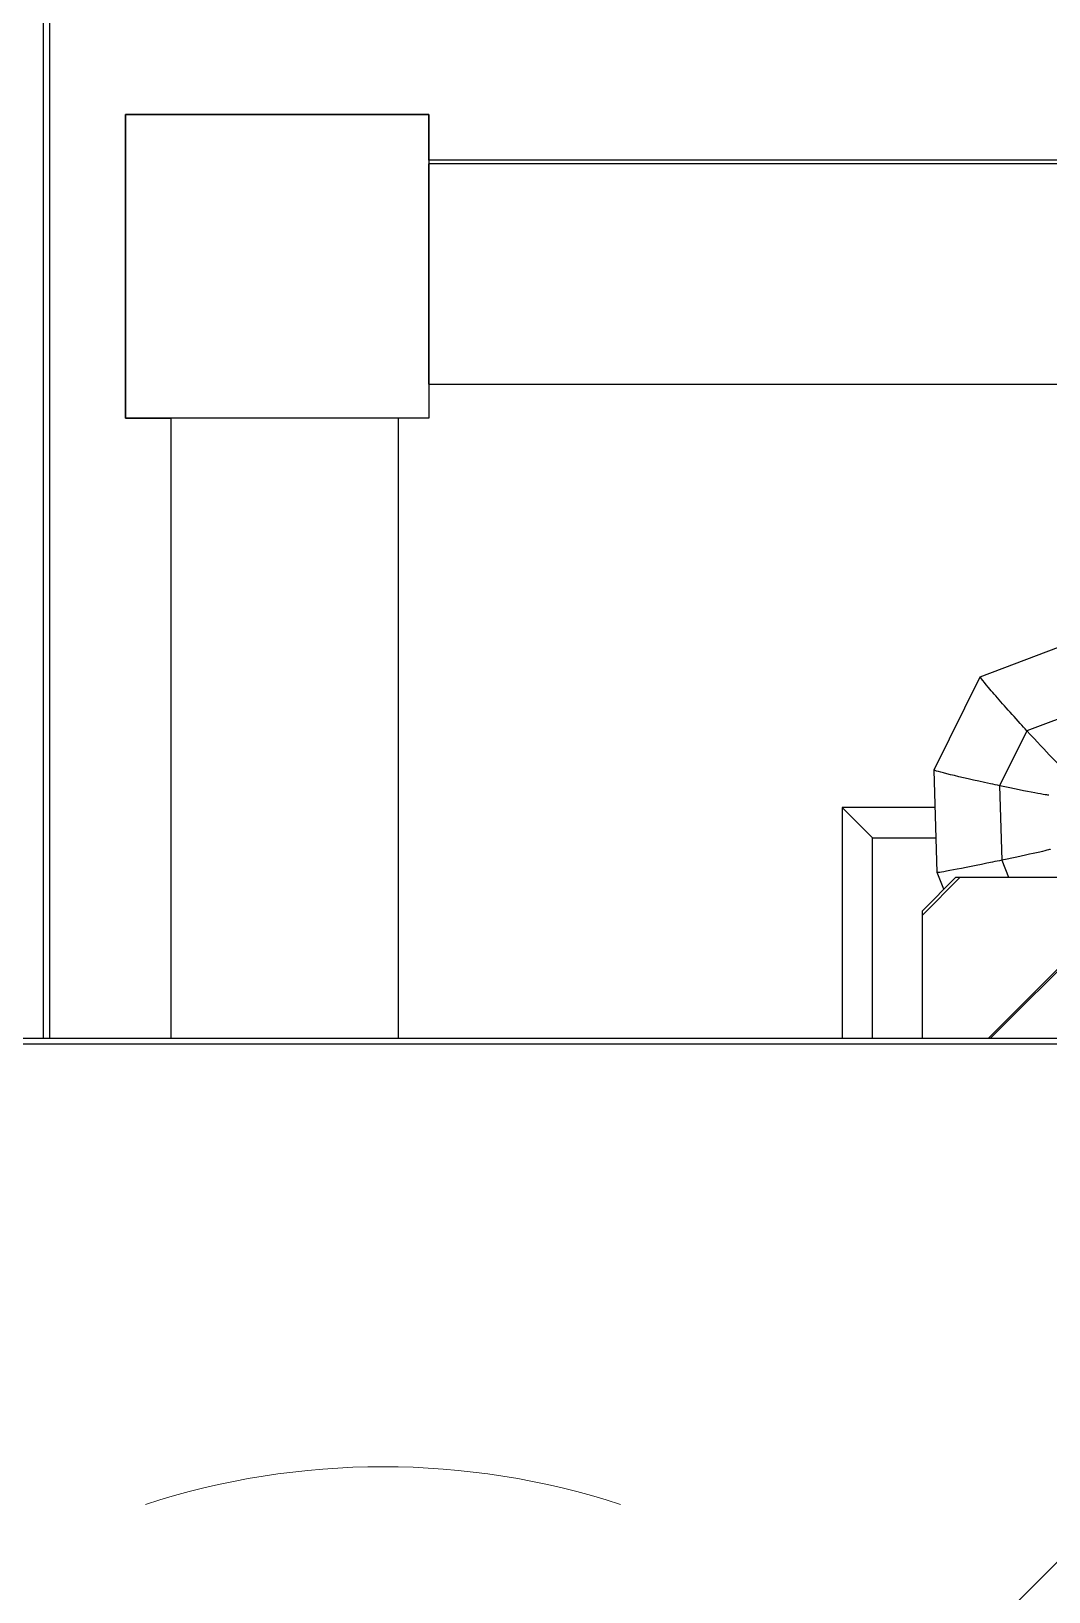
# Model space of a CAD drawing. Header units: millimetres. Extents: x -107267 to 109426, y -98906 to 83910.
# Drawn here: x 59101 to 59772, y 3174 to 4202 of the extents above; entities that cross this region are included whole.
import ezdxf
from ezdxf.enums import TextEntityAlignment as Align

# ---------------------------------------------------------------- set-up
doc = ezdxf.new("R2010")
doc.units = ezdxf.units.MM
doc.layers.add('00_m3g_spda.capt_novo', color=5, linetype='Continuous', lineweight=9)
for name, color, linetype in [('Top (Plan) View-HVACG_dwg', 254, 'Continuous'), ('Top (Plan) View-Paredes', 254, 'Continuous'), ('Top (Plan) View-Pilares estruturais', 255, 'Continuous'), ('Top (Plan) View-Pisos', 254, 'Continuous'), ('Top (Plan) View-Quadro estrutural', 255, 'Continuous')]:
    doc.layers.add(name, color=color, linetype=linetype)

# ---------------------------------------------------------------- blocks, each defined once
blk = doc.blocks.new('*U279')
at = {"lineweight": 9}
blk.add_line((0, 0), (3.7964, 3.7916), dxfattribs=at)
blk.add_arc((0, 0), 4.0508, 72, 108, dxfattribs=at)
blk.add_attdef('METROS', text='', height=1.7).set_placement((-4.913, 3.8449), align=Align.BOTTOM_LEFT)
blk = doc.blocks.new('*U226')
at = {"layer": 'Top (Plan) View-Pilares estruturais', "color": 0, "linetype": 'ByBlock', "lineweight": -2}
for p, q in [((158168.8, 165349.2), (158368.8, 165349.2)), ((158168.8, 165149.2), (158168.8, 165349.2)), ((158368.8, 165349.2), (158368.8, 165149.2)), ((158368.8, 165149.2), (158168.8, 165149.2))]:
    blk.add_line(p, q, dxfattribs=at)
blk = doc.blocks.new('*U231')
at = {"layer": 'Top (Plan) View-Pisos', "color": 0, "linetype": 'ByBlock', "lineweight": -2}
for p, q in [((158368.8, 165349.2), (158168.8, 165349.2)), ((158168.8, 165349.2), (158168.8, 165149.2)), ((158368.8, 165319.2), (158368.8, 165349.2)), ((161903.8, 165319.2), (158368.8, 165319.2)), ((158168.8, 165149.2), (158198.8, 165149.2)), ((158198.8, 165149.2), (158198.8, 164740.7))]:
    blk.add_line(p, q, dxfattribs=at)
blk = doc.blocks.new('*U232')
at = {"layer": 'Top (Plan) View-HVACG_dwg', "color": 0, "linetype": 'ByBlock', "lineweight": -2}
for p, q in [((158731.9, 164978.8), (158791.7, 165001.3)), ((158701.6, 164917.4), (158731.9, 164978.8)), ((158798.4, 164956.7), (158762.6, 164943.3)), ((158762.6, 164943.3), (158744.7, 164907)), ((158703.6, 164849.8), (158701.6, 164917.3)), ((158744.7, 164907), (158746.2, 164858)), ((158702.3, 164892.8), (158640.9, 164892.8)), ((158640.9, 164892.8), (158640.9, 164740.7)), ((158660.9, 164872.8), (158640.9, 164892.8)), ((158660.9, 164872.8), (158702.9, 164872.8)), ((158660.9, 164740.7), (158660.9, 164872.8)), ((158708, 164838.8), (158703.6, 164849.8)), ((158746.2, 164858), (158750.6, 164846.7)), ((158693.8, 164824.7), (158715.9, 164846.7)), ((158693.8, 164821.8), (158718.7, 164846.7)), ((158715.9, 164846.7), (158718.7, 164846.7)), ((158718.7, 164846.7), (159297, 164846.7)), ((158737.3, 164740.7), (158842, 164845.4)), ((158842.4, 164844.4), (158738.7, 164740.7)), ((158693.8, 164821.8), (158693.8, 164824.7)), ((158693.8, 164740.7), (158693.8, 164821.8))]:
    blk.add_line(p, q, dxfattribs=at)
at = {"layer": 'Top (Plan) View-HVACG_dwg', "color": 0, "linetype": 'ByBlock', "lineweight": -2, "extrusion": (0, 0, -1)}
for centre, major_axis, ratio, start_param, end_param in [((158759, 164948.9), (27.1, -29.9), 0.027335, 1.568155, 3.152383), ((158759, 164948.9), (27.1, -29.9), 0.027335, 1.406137, 1.568155), ((158759, 164948.9), (27.1, -29.9), 0.027335, 0.01079, 1.406137), ((158739.4, 164909.1), (37.8, -8.2), 0.024584, 1.586029, 3.147717), ((158739.4, 164909.1), (37.8, -8.2), 0.024583, 1.423052, 1.586033), ((158739.4, 164909.1), (37.8, -8.2), 0.024584, 0.006124, 1.423052), ((158740.9, 164857.5), (37.3, 7.7), 0.016438, 0.002893, 1.432069), ((158740.9, 164857.5), (37.3, 7.7), 0.016438, 1.595538, 3.144485)]:
    blk.add_ellipse(centre, major_axis=major_axis, ratio=ratio, start_param=start_param, end_param=end_param, dxfattribs=at)
at = {"layer": 'Top (Plan) View-HVACG_dwg', "color": 0, "linetype": 'ByBlock', "lineweight": -2, "extrusion": (-3.73622e-18, 3.67669e-18, -1)}
blk.add_ellipse((158740.9, 164857.5), major_axis=(37.3, 7.7), ratio=0.016437, start_param=1.432068, end_param=1.595542, dxfattribs=at)
blk = doc.blocks.new('*U235')
at = {"layer": 'Top (Plan) View-Quadro estrutural', "color": 0, "linetype": 'ByBlock', "lineweight": -2}
for p, q in [((161903.8, 165316.7), (158368.8, 165316.7)), ((158368.8, 165171.7), (158368.8, 165316.7)), ((158368.8, 165171.7), (161903.8, 165171.7))]:
    blk.add_line(p, q, dxfattribs=at)
blk = doc.blocks.new('*U239')
at = {"layer": 'Top (Plan) View-Paredes', "color": 0, "linetype": 'ByBlock', "lineweight": -2}
for p, q in [((158114.8, 164740.7), (158114.8, 166436.7)), ((158118.8, 166436.7), (158118.8, 164740.7))]:
    blk.add_line(p, q, dxfattribs=at)
blk = doc.blocks.new('*U243')
at = {"layer": 'Top (Plan) View-Paredes', "color": 0, "linetype": 'ByBlock', "lineweight": -2}
for p, q in [((157594.8, 164740.7), (162796.3, 164740.7)), ((162796.3, 164736.7), (157594.8, 164736.7))]:
    blk.add_line(p, q, dxfattribs=at)
blk = doc.blocks.new('*U253')
at = {"layer": 'Top (Plan) View-Quadro estrutural', "color": 0, "linetype": 'ByBlock', "lineweight": -2}
for p, q in [((158348.8, 165149.2), (158198.8, 165149.2)), ((158198.8, 165149.2), (158198.8, 164740.7)), ((158348.8, 164740.7), (158348.8, 165149.2))]:
    blk.add_line(p, q, dxfattribs=at)

msp = doc.modelspace()

# ---------------------------------------------------------------- block references
at = {"layer": 'Top (Plan) View-HVACG_dwg'}
msp.add_blockref('*U232', (-99005.4, -161202), dxfattribs=at)
at = {"layer": 'Top (Plan) View-Paredes'}
for name in ['*U239', '*U243']:
    msp.add_blockref(name, (-99005.4, -161202), dxfattribs=at)
at = {"layer": 'Top (Plan) View-Pilares estruturais'}
msp.add_blockref('*U226', (-99005.4, -161202), dxfattribs=at)
at = {"layer": 'Top (Plan) View-Pisos'}
msp.add_blockref('*U231', (-99005.4, -161202), dxfattribs=at)
at = {"layer": 'Top (Plan) View-Quadro estrutural'}
for name in ['*U235', '*U253']:
    msp.add_blockref(name, (-99005.4, -161202), dxfattribs=at)

# ---------------------------------------------------------------- next in the draw order: block references
at = {"layer": '00_m3g_spda.capt_novo', "xscale": 125, "yscale": 125, "zscale": 125}
msp.add_blockref('*U279', (59333.1, 2750), dxfattribs=at)

doc.saveas('drawing.dxf')
